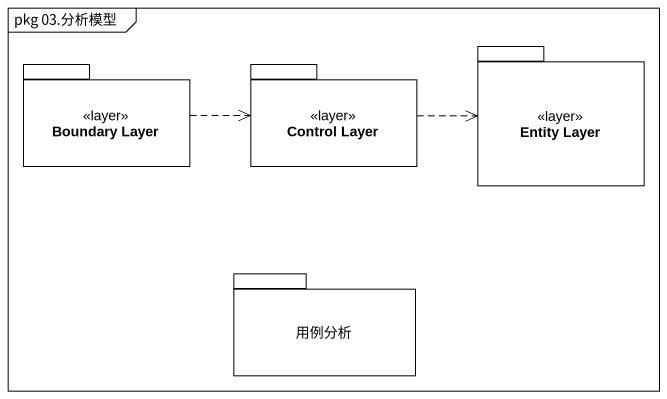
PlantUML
@startuml
mainframe pkg 03.分析模型
package "Boundary Layer" as Boundary_Layer <<layer>> {
}
package "Control Layer" as Control_Layer <<layer>> {
}
package "Entity Layer" as Entity_Layer <<layer>> {
}
package 用例分析 {
}
Boundary_Layer .right.> Control_Layer
Control_Layer .right.> Entity_Layer
@enduml
